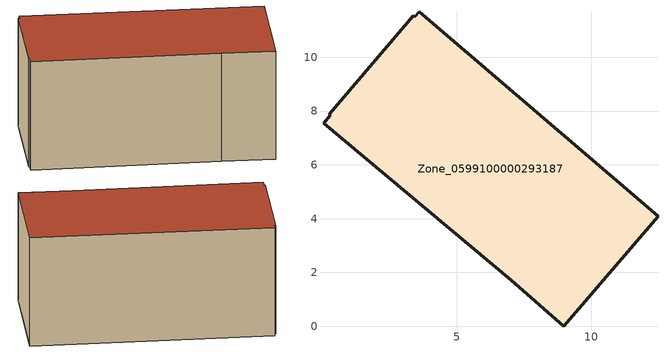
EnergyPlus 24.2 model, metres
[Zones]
Zone_0599100000293187
 floor ground (C_G): 3.6,11.69 12.48,4.08 8.98,0 7.02,1.7 0.04,7.56 0.3,7.85 0.26,7.89 3.38,11.54 3.43,11.5 z0.08
 wall outside (C_F): 8.98,0 12.48,4.08 3.6,11.69 3.43,11.5 3.38,11.54 0.26,7.89 0.3,7.85 0.04,7.56 7.02,1.7 8.98,0 z0.08:5.69
 roof outside (C_R): 12.48,4.08 3.6,11.69 3.43,11.5 3.38,11.54 0.26,7.89 0.3,7.85 0.04,7.56 7.02,1.7 8.98,0 z5.69
[BUILDING]
Pand.0599100000293187: North Axis=0; Terrain=City; Loads Convergence Tolerance Value=0.04; Temperature Convergence Tolerance Value=0.4; Solar Distribution=FullExterior; Maximum Number of Warmup Days=25; Minimum Number of Warmup Days=1
[Site:Location]
Rotterdam.The.Hague.AP_ZH_NLD Design_Conditions: Latitude=51.96; Longitude=4.45; Time Zone=1; Elevation=-4.5
[SITE:GROUNDTEMPERATURE:BUILDINGSURFACE]
18, 18, 18, 18, 18, 18, 18, 18, 18, 18, 18, 18
[MATERIAL] Thermal Absorptance=0.9; Solar Absorptance=0.7; Visible Absorptance=0.7
Name | Roughness | Thickness | Conductivity | Density | Specific Heat
G.TC.1946-1964 | MediumSmooth | 0.15 | 1 | 540 | 1210
F.TC.1946-1964 | Rough | 0.3 | 0.857143 | 1920 | 840
R.TC.1946-1964 | MediumRough | 0.2 | 0.235294 | 1500 | 1000
[CONSTRUCTION]
C_G: G.TC.1946-1964
C_F: F.TC.1946-1964
C_R: R.TC.1946-1964
[ZONE]
Zone_0599100000293187: Type=1; Multiplier=1; Ceiling Height=Autocalculate; Volume=Autocalculate; Floor Area=autocalculate; Part of Total Floor Area=Yes
[ZONEINFILTRATION:DESIGNFLOWRATE]
Infil_Zone_0599100000293187: Zone or ZoneList or Space or SpaceList=Zone_0599100000293187; Schedule=AlwaysOn; Design Flow Rate Calculation Method=Flow/Area; Flow Rate per Floor Area=0.003; Constant Term Coefficient=1; Temperature Term Coefficient=0; Velocity Term Coefficient=0; Velocity Squared Term Coefficient=0
[HVACTEMPLATE:ZONE:IDEALLOADSAIRSYSTEM]
Zone_0599100000293187: Maximum Heating Supply Air Temperature=50; Minimum Cooling Supply Air Temperature=13; Maximum Heating Supply Air Humidity Ratio=0.0156; Minimum Cooling Supply Air Humidity Ratio=0.0077; Heating Limit=NoLimit; Cooling Limit=NoLimit; Dehumidification Control Type=ConstantSensibleHeatRatio; Cooling Sensible Heat Ratio=0.7; Dehumidification Setpoint=60; Humidification Control Type=None; Humidification Setpoint=30; Outdoor Air Method=None; Outdoor Air Flow Rate per Person=0.00944; Outdoor Air Flow Rate per Zone Floor Area=0; Outdoor Air Flow Rate per Zone=0; Demand Controlled Ventilation Type=None; Outdoor Air Economizer Type=NoEconomizer; Heat Recovery Type=None; Sensible Heat Recovery Effectiveness=0.7; Latent Heat Recovery Effectiveness=0.65
[ZONECONTROL:THERMOSTAT]
ThermostatControl_Zone_0599100000293187: Zone or ZoneList=Zone_0599100000293187; Control Type Schedule=DualSetpointControlType; Control 1=Thermostat_Zone_0599100000293187; Temperature Difference Between Cutout And Setpoint=0
[THERMOSTATSETPOINT:DUALSETPOINT]
Thermostat_Zone_0599100000293187: Heating Setpoint Temperature Schedule=HeatingSetpoint_Zone_0599100000293187; Cooling Setpoint Temperature Schedule=CoolingSetpoint_Zone_0599100000293187
[SCHEDULE:COMPACT]
HeatingSetpoint_Zone_0599100000293187: Through: 12/31, For: AllDays, Until: 24:00, 21
CoolingSetpoint_Zone_0599100000293187: Through: 12/31, For: AllDays, Until: 24:00, 24
DualSetpointControlType: Through: 12/31, For: AllDays, Until: 24:00, 4
AlwaysOn: Through: 12/31, For: AllDays, Until: 24:00, 1
